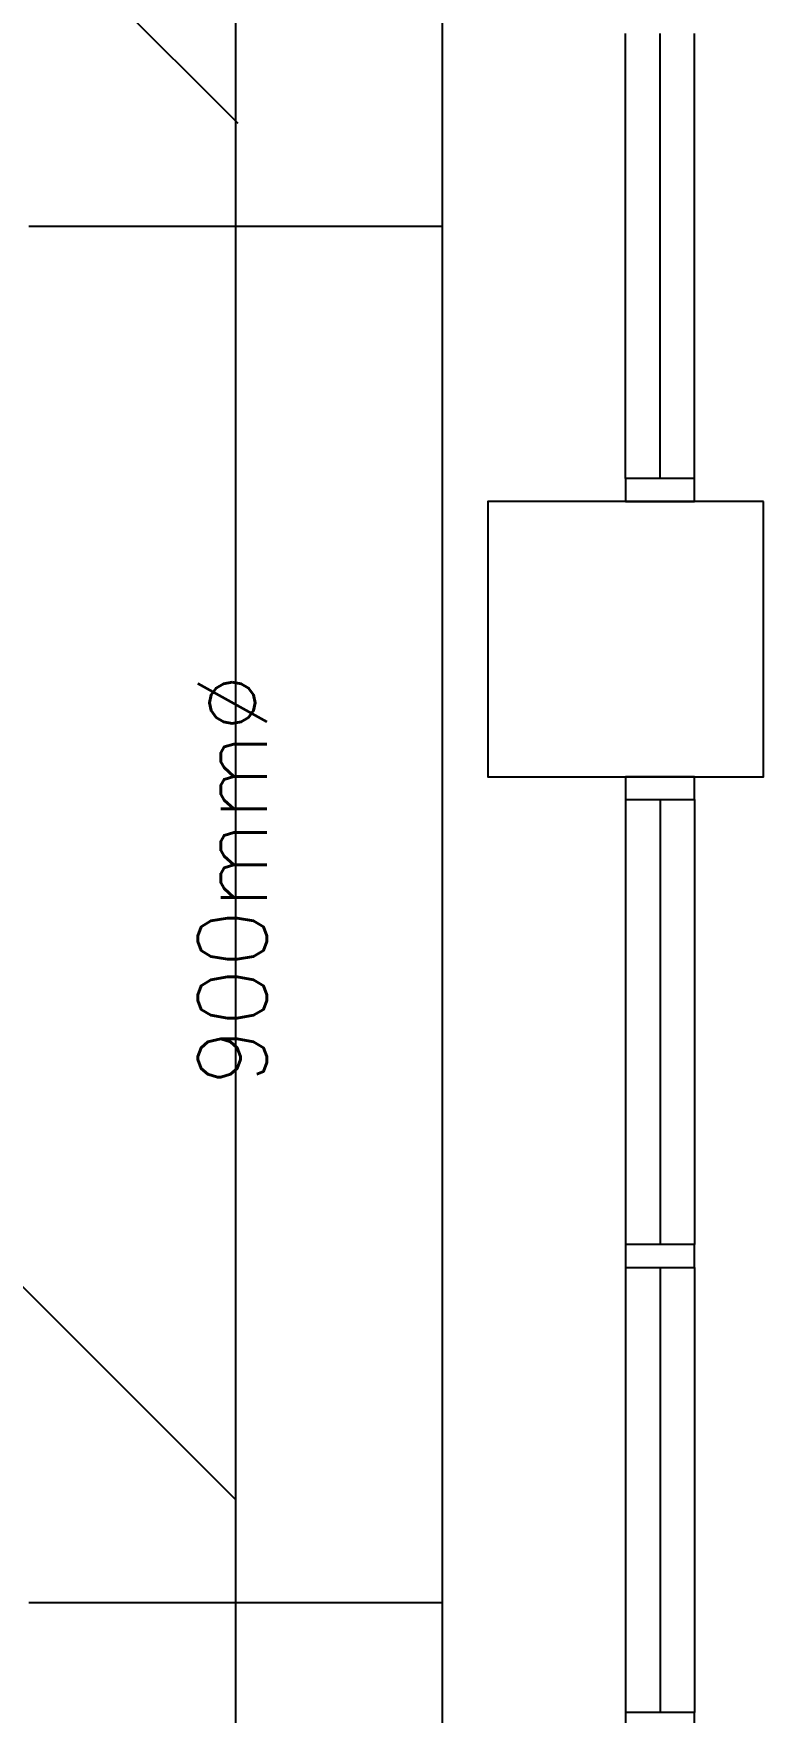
# Model space of a CAD drawing. Header units: inches. Extents: x 72602 to 350810, y -122122 to 43597.
# Drawn here: x 306356 to 307946, y 7407 to 11067 of the extents above; entities that cross this region are included whole.
import ezdxf

# ---------------------------------------------------------------- set-up
doc = ezdxf.new("R2010")
doc.units = ezdxf.units.IN
doc.header["$MEASUREMENT"] = 0
doc.layers.add('M-X-BKGD', color=8, linetype='Continuous')
doc.styles.add('SIMS', font='simplex.shx')

msp = doc.modelspace()

# ---------------------------------------------------------------- linework, layer by layer
at = {"layer": 'M-X-BKGD', "ltscale": 0.003}
for p, q in [((306795.7, 27422.6), (306795.7, 2247.3)), ((306795.7, 27422.6), (306795.7, 2247.3)), ((306801.5, 10871.6), (304150.7, 13522.5)), ((306801.5, 10871.6), (304150.7, 13522.5)), ((306795.7, 7871.6), (304144.8, 10522.5)), ((306795.7, 7871.6), (304144.8, 10522.5))]:
    msp.add_line(p, q, dxfattribs=at)
at = {"layer": 'M-X-BKGD', "ltscale": 0.2}
for p, q in [((307245.7, 15797.3), (307245.7, 2697.3)), ((307245.7, 15797.3), (307245.7, 2697.3)), ((307245.7, 13897.3), (307245.7, 2697.3)), ((307245.7, 13897.3), (307245.7, 2697.3)), ((307645.7, 10097.3), (307645.7, 11067.3)), ((307645.7, 10097.3), (307645.7, 11067.3)), ((307720.7, 10097.3), (307720.7, 11067.3)), ((307720.7, 10097.3), (307720.7, 11067.3)), ((307795.7, 10097.3), (307795.7, 11067.3)), ((307795.7, 10097.3), (307795.7, 11067.3)), ((307795.7, 10097.3), (307645.7, 10097.3)), ((307645.7, 10097.3), (307645.7, 10047.3)), ((307795.7, 10097.3), (307645.7, 10097.3)), ((307645.7, 10097.3), (307645.7, 10047.3)), ((307795.7, 10047.3), (307795.7, 10097.3)), ((307795.7, 10047.3), (307795.7, 10097.3)), ((307945.7, 10047.3), (307345.7, 10047.3)), ((307345.7, 10047.3), (307345.7, 9447.3)), ((307945.7, 10047.3), (307345.7, 10047.3)), ((307345.7, 10047.3), (307345.7, 9447.3)), ((307645.7, 10047.3), (307795.7, 10047.3)), ((307645.7, 10047.3), (307795.7, 10047.3)), ((307945.7, 9447.3), (307945.7, 10047.3)), ((307945.7, 9447.3), (307945.7, 10047.3)), ((307345.7, 9447.3), (307945.7, 9447.3)), ((307345.7, 9447.3), (307945.7, 9447.3)), ((307795.7, 9447.3), (307645.7, 9447.3)), ((307645.7, 9447.3), (307645.7, 9397.3)), ((307795.7, 9447.3), (307645.7, 9447.3)), ((307645.7, 9447.3), (307645.7, 9397.3)), ((307795.7, 9397.3), (307795.7, 9447.3)), ((307795.7, 9397.3), (307795.7, 9447.3)), ((307645.7, 9397.3), (307795.7, 9397.3)), ((307645.7, 9397.3), (307645.7, 8427.3)), ((307645.7, 9397.3), (307795.7, 9397.3)), ((307645.7, 9397.3), (307645.7, 8427.3)), ((307720.7, 9397.3), (307720.7, 8427.3)), ((307720.7, 9397.3), (307720.7, 8427.3)), ((307795.7, 9397.3), (307795.7, 8427.3)), ((307795.7, 9397.3), (307795.7, 8427.3)), ((307795.7, 8427.3), (307645.7, 8427.3)), ((307645.7, 8427.3), (307645.7, 8377.3)), ((307795.7, 8427.3), (307645.7, 8427.3)), ((307645.7, 8427.3), (307645.7, 8377.3)), ((307795.7, 8377.3), (307795.7, 8427.3)), ((307795.7, 8377.3), (307795.7, 8427.3)), ((307645.7, 8377.3), (307795.7, 8377.3)), ((307645.7, 8377.3), (307645.7, 7407.3)), ((307645.7, 8377.3), (307795.7, 8377.3)), ((307645.7, 8377.3), (307645.7, 7407.3)), ((307720.7, 8377.3), (307720.7, 7407.3)), ((307720.7, 8377.3), (307720.7, 7407.3)), ((307795.7, 8377.3), (307795.7, 7407.3)), ((307795.7, 8377.3), (307795.7, 7407.3)), ((307795.7, 7407.3), (307645.7, 7407.3)), ((307645.7, 7407.3), (307645.7, 7357.3)), ((307795.7, 7407.3), (307645.7, 7407.3)), ((307645.7, 7407.3), (307645.7, 7357.3)), ((307795.7, 7357.3), (307795.7, 7407.3)), ((307795.7, 7357.3), (307795.7, 7407.3))]:
    msp.add_line(p, q, dxfattribs=at)
at = {"layer": 'M-X-BKGD'}
for p, q in [((307645.7, 10097.3), (307645.7, 11067.3)), ((307645.7, 10097.3), (307645.7, 11067.3)), ((307720.7, 10097.3), (307720.7, 11067.3)), ((307720.7, 10097.3), (307720.7, 11067.3)), ((307795.7, 10097.3), (307795.7, 11067.3)), ((307795.7, 10097.3), (307795.7, 11067.3)), ((306345.7, 10647.3), (307245.7, 10647.3)), ((306345.7, 10647.3), (307245.7, 10647.3)), ((307645.7, 9397.3), (307645.7, 8427.3)), ((307645.7, 9397.3), (307645.7, 8427.3)), ((307720.7, 9397.3), (307720.7, 8427.3)), ((307720.7, 9397.3), (307720.7, 8427.3)), ((307795.7, 9397.3), (307795.7, 8427.3)), ((307795.7, 9397.3), (307795.7, 8427.3)), ((307645.7, 8377.3), (307645.7, 7407.3)), ((307645.7, 8377.3), (307645.7, 7407.3)), ((307720.7, 8377.3), (307720.7, 7407.3)), ((307720.7, 8377.3), (307720.7, 7407.3)), ((307795.7, 8377.3), (307795.7, 7407.3)), ((307795.7, 8377.3), (307795.7, 7407.3)), ((306345.7, 7647.3), (307245.7, 7647.3)), ((306345.7, 7647.3), (307245.7, 7647.3))]:
    msp.add_line(p, q, dxfattribs=at)
for points in [[(307795.7, 10097.3), (307645.7, 10097.3), (307645.7, 10047.3), (307795.7, 10047.3)], [(307795.7, 10097.3), (307645.7, 10097.3), (307645.7, 10047.3), (307795.7, 10047.3)], [(307945.7, 10047.3), (307345.7, 10047.3), (307345.7, 9447.3), (307945.7, 9447.3)], [(307945.7, 10047.3), (307345.7, 10047.3), (307345.7, 9447.3), (307945.7, 9447.3)], [(307795.7, 9447.3), (307645.7, 9447.3), (307645.7, 9397.3), (307795.7, 9397.3)], [(307795.7, 9447.3), (307645.7, 9447.3), (307645.7, 9397.3), (307795.7, 9397.3)], [(307795.7, 8427.3), (307645.7, 8427.3), (307645.7, 8377.3), (307795.7, 8377.3)], [(307795.7, 8427.3), (307645.7, 8427.3), (307645.7, 8377.3), (307795.7, 8377.3)]]:
    msp.add_lwpolyline(points, close=True, dxfattribs=at)

# ---------------------------------------------------------------- texts
at = {"layer": 'M-X-BKGD', "style": 'SIMS'}
msp.add_text('900mm∅', height=150, rotation=90, dxfattribs=at).set_placement((306863.9, 8772.8, -422.2))
msp.add_text('900mm∅', height=150, rotation=90, dxfattribs=at).set_placement((306863.9, 8772.8, -422.2))

doc.saveas('drawing.dxf')
